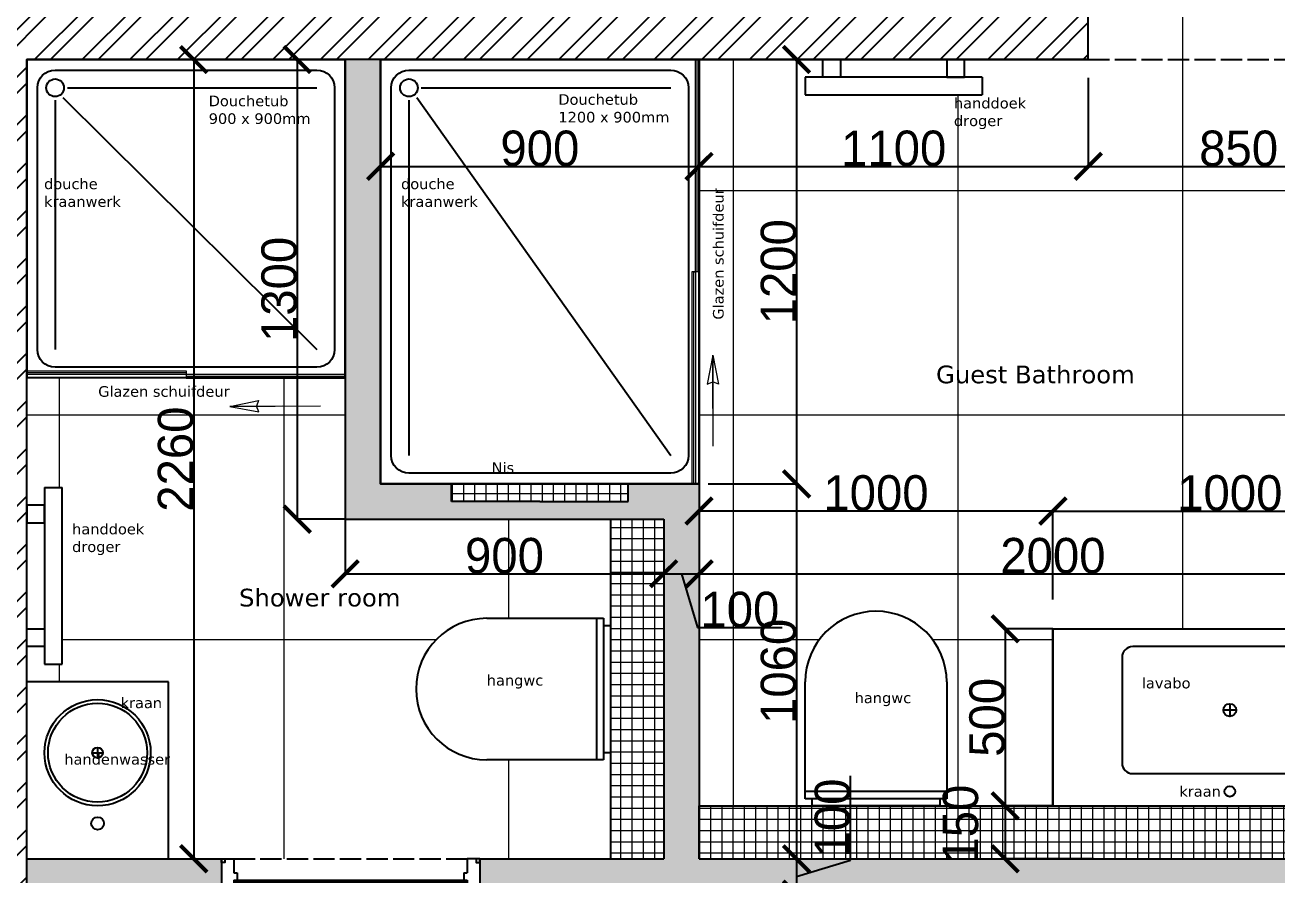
# Model space of a CAD drawing. Header units: millimetres. Extents: x -153917 to -31303, y -39726 to 31262.
# Drawn here: x -67407 to -63869, y -2570 to -167 of the extents above; entities that cross this region are included whole.
import ezdxf

# ---------------------------------------------------------------- set-up
doc = ezdxf.new("R2010")
doc.units = ezdxf.units.MM
doc.header["$LTSCALE"] = 5
doc.linetypes.add('ACAD_ISO02W100', pattern=[15, 12, -3])
for name, color, linetype in [('Bemating', 1, 'Continuous'), ('chauffage', 5, 'Continuous'), ('Deuren', 8, 'Continuous'), ('invulling muren', 252, 'Continuous'), ('Meubel', 8, 'Continuous'), ('muren', 7, 'Continuous'), ('Sanitair', 8, 'Continuous'), ('Tekst', 7, 'Continuous')]:
    doc.layers.add(name, color=color, linetype=linetype)
doc.layers.add('tegel', color=7, linetype='Continuous', lineweight=0, true_color=0xcbcac8)
doc.layers.add('verre', color=4, linetype='Continuous', lineweight=0)
doc.styles.add('Geneva', font='')
doc.styles.get('Geneva').set_extended_font_data('Geneva')
doc.dimstyles.new('ISO-25', dxfattribs={"dimtxt": 100, "dimasz": 25, "dimexe": 1.25, "dimexo": 0.625, "dimtad": 1, "dimtxsty": 'Standard', "dimblk": 'ARCHTICK', "dimcen": 2.5, "dimse1": 1, "dimse2": 1, "dimadec": 0, "dimazin": 0, "dimtfac": 1, "dimtmove": 0, "dimatfit": 3, "dimfxl": 1, "dimarcsym": 0})

# ---------------------------------------------------------------- blocks, each defined once
blk = doc.blocks.new('_ArchTick')
at = {"color": 0, "linetype": 'ByBlock', "const_width": 0.15}
blk.add_lwpolyline([(-0.5, -0.5), (0.5, 0.5)], dxfattribs=at)
blk = doc.blocks.new('*D524')
at = {"layer": 'Bemating', "color": 0, "lineweight": -2, "transparency": 16777216}
for p, q in [((-80401.8, -10738.3), (-80401.8, -10989.5)), ((-63201.8, -10738.3), (-63201.8, -10989.5)), ((-80401.8, -10988.3), (-63201.8, -10988.3))]:
    blk.add_line(p, q, dxfattribs=at)
at = {"layer": 'Defpoints', "color": 0, "transparency": 16777216}
for p in [(-80401.8, 501.3), (-63201.8, -2778.7), (-63201.8, -10988.3)]:
    blk.add_point(p, dxfattribs=at)
at = {"layer": 'Bemating', "color": 0, "lineweight": -2, "transparency": 16777216, "xscale": 75, "yscale": 75, "zscale": 75, "rotation": 180}
blk.add_blockref('_ArchTick', (-80401.8, -10988.3), dxfattribs=at)
at = {"layer": 'Bemating', "color": 0, "lineweight": -2, "transparency": 16777216, "xscale": 75, "yscale": 75, "zscale": 75}
blk.add_blockref('_ArchTick', (-63201.8, -10988.3), dxfattribs=at)
at = {"layer": 'Bemating', "color": 0, "transparency": 16777216, "insert": (-71801.8, -10937.6), "char_height": 100, "attachment_point": 5, "style": 'Geneva'}
blk.add_mtext('17200', dxfattribs=at)
blk = doc.blocks.new('*D513')
at = {"layer": 'Bemating', "color": 0, "lineweight": -2, "transparency": 16777216}
for p, q in [((-62033.2, 5135.3), (-61781.9, 5135.3)), ((-61783.2, 5135.3), (-61783.2, -9864.7)), ((-62033.2, -9864.7), (-61781.9, -9864.7))]:
    blk.add_line(p, q, dxfattribs=at)
at = {"layer": 'Defpoints', "color": 0, "transparency": 16777216}
for p in [(-63201.8, 5135.3), (-67401.8, -9864.7), (-61783.2, -9864.7)]:
    blk.add_point(p, dxfattribs=at)
at = {"layer": 'Bemating', "color": 0, "lineweight": -2, "transparency": 16777216, "xscale": 75, "yscale": 75, "zscale": 75}
for p, rotation in [((-61783.2, 5135.3), 90), ((-61783.2, -9864.7), 270)]:
    blk.add_blockref('_ArchTick', p, dxfattribs=dict(at, rotation=rotation))
at = {"layer": 'Bemating', "color": 0, "transparency": 16777216, "insert": (-61833.8, -2364.7), "char_height": 100, "attachment_point": 5, "rotation": 90, "style": 'Geneva'}
blk.add_mtext('15000', dxfattribs=at)
blk = doc.blocks.new('Deur 73cm')
at = {"layer": 'Deuren'}
for p, q in [((0, 0), (35, 0)), ((0, 0), (0, -100)), ((35, 0), (35, -40)), ((730, 0), (695, 0)), ((695, 0), (695, -40)), ((730, 0), (730, -100)), ((35, -40), (45, -40)), ((35, -60), (35, -100)), ((35, -60), (695, -60)), ((75, -65), (35, -95)), ((35, -65), (75, -95)), ((35, -65), (695, -65)), ((45, -40), (45, -60)), ((75, -65), (75, -95)), ((655, -65), (655, -95)), ((695, -65), (655, -95)), ((655, -65), (695, -95)), ((655, -65), (655, -95)), ((685, -40), (695, -40)), ((685, -40), (685, -60)), ((695, -60), (695, -100)), ((0, -100), (35, -100)), ((35, -95), (695, -95)), ((35, -100), (695, -100)), ((695, -100), (730, -100))]:
    blk.add_line(p, q, dxfattribs=at)
for points in [[(0, 0), (10, 0), (10, -10), (0, -10)], [(730, 0), (720, 0), (720, -10), (730, -10)], [(0, -100), (10, -100), (10, -90), (0, -90)], [(730, -100), (720, -100), (720, -90), (730, -90)]]:
    blk.add_lwpolyline(points, close=True, dxfattribs=at)
blk = doc.blocks.new('*D611')
at = {"layer": 'Bemating', "color": 0, "lineweight": -2, "transparency": 16777216}
for p, q in [((-66401.8, -316.9), (-66401.8, -568.1)), ((-65501.8, -316.9), (-65501.8, -568.1)), ((-66401.8, -566.9), (-65501.8, -566.9))]:
    blk.add_line(p, q, dxfattribs=at)
at = {"layer": 'Defpoints', "color": 0, "transparency": 16777216}
for p in [(-66401.8, -264.7), (-65501.8, -264.7), (-65501.8, -566.9)]:
    blk.add_point(p, dxfattribs=at)
at = {"layer": 'Bemating', "color": 0, "lineweight": -2, "transparency": 16777216, "xscale": 75, "yscale": 75, "zscale": 75, "rotation": 180}
blk.add_blockref('_ArchTick', (-66401.8, -566.9), dxfattribs=at)
at = {"layer": 'Bemating', "color": 0, "lineweight": -2, "transparency": 16777216, "xscale": 75, "yscale": 75, "zscale": 75}
blk.add_blockref('_ArchTick', (-65501.8, -566.9), dxfattribs=at)
at = {"layer": 'Bemating', "color": 0, "transparency": 16777216, "insert": (-65951.8, -516.3), "char_height": 100, "attachment_point": 5, "style": 'Geneva'}
blk.add_mtext('900', dxfattribs=at)
blk = doc.blocks.new('*D612')
at = {"layer": 'Bemating', "color": 0, "lineweight": -2, "transparency": 16777216}
for p, q in [((-65501.8, -316.9), (-65501.8, -568.1)), ((-64401.8, -316.9), (-64401.8, -568.1)), ((-65501.8, -566.9), (-64401.8, -566.9))]:
    blk.add_line(p, q, dxfattribs=at)
at = {"layer": 'Defpoints', "color": 0, "transparency": 16777216}
for p in [(-65501.8, -264.7), (-64401.8, -264.7), (-64401.8, -566.9)]:
    blk.add_point(p, dxfattribs=at)
at = {"layer": 'Bemating', "color": 0, "lineweight": -2, "transparency": 16777216, "xscale": 75, "yscale": 75, "zscale": 75, "rotation": 180}
blk.add_blockref('_ArchTick', (-65501.8, -566.9), dxfattribs=at)
at = {"layer": 'Bemating', "color": 0, "lineweight": -2, "transparency": 16777216, "xscale": 75, "yscale": 75, "zscale": 75}
blk.add_blockref('_ArchTick', (-64401.8, -566.9), dxfattribs=at)
at = {"layer": 'Bemating', "color": 0, "transparency": 16777216, "insert": (-64951.8, -516.3), "char_height": 100, "attachment_point": 5, "style": 'Geneva'}
blk.add_mtext('1100', dxfattribs=at)
blk = doc.blocks.new('*D613')
at = {"layer": 'Bemating', "color": 0, "lineweight": -2, "transparency": 16777216}
for p, q in [((-64401.8, -316.9), (-64401.8, -568.1)), ((-63551.8, -316.9), (-63551.8, -568.1)), ((-64401.8, -566.9), (-63551.8, -566.9))]:
    blk.add_line(p, q, dxfattribs=at)
at = {"layer": 'Defpoints', "color": 0, "transparency": 16777216}
for p in [(-64401.8, -264.7), (-63551.8, -264.7), (-63551.8, -566.9)]:
    blk.add_point(p, dxfattribs=at)
at = {"layer": 'Bemating', "color": 0, "lineweight": -2, "transparency": 16777216, "xscale": 75, "yscale": 75, "zscale": 75, "rotation": 180}
blk.add_blockref('_ArchTick', (-64401.8, -566.9), dxfattribs=at)
at = {"layer": 'Bemating', "color": 0, "lineweight": -2, "transparency": 16777216, "xscale": 75, "yscale": 75, "zscale": 75}
blk.add_blockref('_ArchTick', (-63551.8, -566.9), dxfattribs=at)
at = {"layer": 'Bemating', "color": 0, "transparency": 16777216, "insert": (-63976.8, -516.3), "char_height": 100, "attachment_point": 5, "style": 'Geneva'}
blk.add_mtext('850', dxfattribs=at)
blk = doc.blocks.new('*D615')
at = {"layer": 'Bemating', "color": 0, "lineweight": -2, "transparency": 16777216}
for p, q in [((-65476.2, -264.7), (-65224.9, -264.7)), ((-65226.2, -264.7), (-65226.2, -1464.7)), ((-65476.2, -1464.7), (-65224.9, -1464.7))]:
    blk.add_line(p, q, dxfattribs=at)
at = {"layer": 'Defpoints', "color": 0, "transparency": 16777216}
for p in [(-65511.8, -264.7), (-65501.8, -1464.7), (-65226.2, -1464.7)]:
    blk.add_point(p, dxfattribs=at)
at = {"layer": 'Bemating', "color": 0, "lineweight": -2, "transparency": 16777216, "xscale": 75, "yscale": 75, "zscale": 75}
for p, rotation in [((-65226.2, -264.7), 90), ((-65226.2, -1464.7), 270)]:
    blk.add_blockref('_ArchTick', p, dxfattribs=dict(at, rotation=rotation))
at = {"layer": 'Bemating', "color": 0, "transparency": 16777216, "insert": (-65276.8, -864.7), "char_height": 100, "attachment_point": 5, "rotation": 90, "style": 'Geneva'}
blk.add_mtext('1200', dxfattribs=at)
blk = doc.blocks.new('*D616')
at = {"layer": 'Bemating', "color": 0, "lineweight": -2, "transparency": 16777216}
for p, q in [((-65476.2, -1464.7), (-65224.9, -1464.7)), ((-65226.2, -1464.7), (-65226.2, -2524.7)), ((-65476.2, -2524.7), (-65224.9, -2524.7))]:
    blk.add_line(p, q, dxfattribs=at)
at = {"layer": 'Defpoints', "color": 0, "transparency": 16777216}
for p in [(-65501.8, -1464.7), (-65501.8, -2524.7), (-65226.2, -2524.7)]:
    blk.add_point(p, dxfattribs=at)
at = {"layer": 'Bemating', "color": 0, "lineweight": -2, "transparency": 16777216, "xscale": 75, "yscale": 75, "zscale": 75}
for p, rotation in [((-65226.2, -1464.7), 90), ((-65226.2, -2524.7), 270)]:
    blk.add_blockref('_ArchTick', p, dxfattribs=dict(at, rotation=rotation))
at = {"layer": 'Bemating', "color": 0, "transparency": 16777216, "insert": (-65276.8, -1994.7), "char_height": 100, "attachment_point": 5, "rotation": 90, "style": 'Geneva'}
blk.add_mtext('1060', dxfattribs=at)
blk = doc.blocks.new('*D617')
at = {"layer": 'Bemating', "color": 0, "lineweight": -2, "transparency": 16777216}
for p, q in [((-65074, -2529), (-65074, -2289.7)), ((-65476.2, -2524.7), (-65224.9, -2524.7)), ((-65226.2, -2524.7), (-65226.2, -2624.7)), ((-65226.2, -2574.7), (-65074, -2529)), ((-65476.2, -2624.7), (-65224.9, -2624.7))]:
    blk.add_line(p, q, dxfattribs=at)
at = {"layer": 'Defpoints', "color": 0, "transparency": 16777216}
for p in [(-65501.8, -2524.7), (-66121.8, -2624.7), (-65226.2, -2624.7)]:
    blk.add_point(p, dxfattribs=at)
at = {"layer": 'Bemating', "color": 0, "lineweight": -2, "transparency": 16777216, "xscale": 75, "yscale": 75, "zscale": 75}
for p, rotation in [((-65226.2, -2524.7), 90), ((-65226.2, -2624.7), 270)]:
    blk.add_blockref('_ArchTick', p, dxfattribs=dict(at, rotation=rotation))
at = {"layer": 'Bemating', "color": 0, "transparency": 16777216, "insert": (-65124.6, -2409.4), "char_height": 100, "attachment_point": 5, "rotation": 90, "style": 'Geneva'}
blk.add_mtext('100', dxfattribs=at)
blk = doc.blocks.new('*D622')
at = {"layer": 'Bemating', "color": 0, "lineweight": -2, "transparency": 16777216}
for p, q in [((-66502.4, -264.7), (-66638.8, -264.7)), ((-66637.6, -264.7), (-66637.6, -1564.7)), ((-66502.4, -1564.7), (-66638.8, -1564.7))]:
    blk.add_line(p, q, dxfattribs=at)
at = {"layer": 'Defpoints', "color": 0, "transparency": 16777216}
for p in [(-66501.8, -264.7), (-66637.6, -1564.7), (-66501.8, -1564.7)]:
    blk.add_point(p, dxfattribs=at)
at = {"layer": 'Bemating', "color": 0, "lineweight": -2, "transparency": 16777216, "xscale": 75, "yscale": 75, "zscale": 75}
for p, rotation in [((-66637.6, -264.7), 90), ((-66637.6, -1564.7), 270)]:
    blk.add_blockref('_ArchTick', p, dxfattribs=dict(at, rotation=rotation))
at = {"layer": 'Bemating', "color": 0, "transparency": 16777216, "insert": (-66688.2, -914.7), "char_height": 100, "attachment_point": 5, "rotation": 90, "style": 'Geneva'}
blk.add_mtext('1300', dxfattribs=at)
blk = doc.blocks.new('*D623')
at = {"layer": 'Bemating', "color": 0, "lineweight": -2, "transparency": 16777216}
for p, q in [((-66501.8, -1565.3), (-66501.8, -1720)), ((-65601.8, -1565.3), (-65601.8, -1720)), ((-66501.8, -1718.8), (-65601.8, -1718.8))]:
    blk.add_line(p, q, dxfattribs=at)
at = {"layer": 'Defpoints', "color": 0, "transparency": 16777216}
for p in [(-66501.8, -1564.7), (-65601.8, -1564.7), (-65601.8, -1718.8)]:
    blk.add_point(p, dxfattribs=at)
at = {"layer": 'Bemating', "color": 0, "lineweight": -2, "transparency": 16777216, "xscale": 75, "yscale": 75, "zscale": 75, "rotation": 180}
blk.add_blockref('_ArchTick', (-66501.8, -1718.8), dxfattribs=at)
at = {"layer": 'Bemating', "color": 0, "lineweight": -2, "transparency": 16777216, "xscale": 75, "yscale": 75, "zscale": 75}
blk.add_blockref('_ArchTick', (-65601.8, -1718.8), dxfattribs=at)
at = {"layer": 'Bemating', "color": 0, "transparency": 16777216, "insert": (-66051.8, -1668.1), "char_height": 100, "attachment_point": 5, "style": 'Geneva'}
blk.add_mtext('900', dxfattribs=at)
blk = doc.blocks.new('*D624')
at = {"layer": 'Bemating', "color": 0, "lineweight": -2, "transparency": 16777216}
for p, q in [((-65501.8, -1468.8), (-65501.8, -1720)), ((-65601.8, -1565.3), (-65601.8, -1720)), ((-65601.8, -1718.8), (-65501.8, -1718.8)), ((-65551.8, -1718.8), (-65506.2, -1870.9)), ((-65506.2, -1870.9), (-65266.8, -1870.9))]:
    blk.add_line(p, q, dxfattribs=at)
at = {"layer": 'Defpoints', "color": 0, "transparency": 16777216}
for p in [(-65501.8, -1464.7), (-65601.8, -1564.7), (-65501.8, -1718.8)]:
    blk.add_point(p, dxfattribs=at)
at = {"layer": 'Bemating', "color": 0, "lineweight": -2, "transparency": 16777216, "xscale": 75, "yscale": 75, "zscale": 75, "rotation": 180}
blk.add_blockref('_ArchTick', (-65601.8, -1718.8), dxfattribs=at)
at = {"layer": 'Bemating', "color": 0, "lineweight": -2, "transparency": 16777216, "xscale": 75, "yscale": 75, "zscale": 75}
blk.add_blockref('_ArchTick', (-65501.8, -1718.8), dxfattribs=at)
at = {"layer": 'Bemating', "color": 0, "transparency": 16777216, "insert": (-65386.5, -1820.3), "char_height": 100, "attachment_point": 5, "style": 'Geneva'}
blk.add_mtext('100', dxfattribs=at)
blk = doc.blocks.new('*D625')
at = {"layer": 'Bemating', "color": 0, "lineweight": -2, "transparency": 16777216}
for p, q in [((-65501.8, -1468.8), (-65501.8, -1720)), ((-65501.8, -1718.8), (-63501.8, -1718.8)), ((-63501.8, -1874.1), (-63501.8, -1717.5))]:
    blk.add_line(p, q, dxfattribs=at)
at = {"layer": 'Defpoints', "color": 0, "transparency": 16777216}
for p in [(-65501.8, -1464.7), (-63501.8, -1718.8), (-63501.8, -1874.7)]:
    blk.add_point(p, dxfattribs=at)
at = {"layer": 'Bemating', "color": 0, "lineweight": -2, "transparency": 16777216, "xscale": 75, "yscale": 75, "zscale": 75, "rotation": 180}
blk.add_blockref('_ArchTick', (-65501.8, -1718.8), dxfattribs=at)
at = {"layer": 'Bemating', "color": 0, "lineweight": -2, "transparency": 16777216, "xscale": 75, "yscale": 75, "zscale": 75}
blk.add_blockref('_ArchTick', (-63501.8, -1718.8), dxfattribs=at)
at = {"layer": 'Bemating', "color": 0, "transparency": 16777216, "insert": (-64501.8, -1668.1), "char_height": 100, "attachment_point": 5, "style": 'Geneva'}
blk.add_mtext('2000', dxfattribs=at)
blk = doc.blocks.new('*D626')
at = {"layer": 'Bemating', "color": 0, "lineweight": -2, "transparency": 16777216}
for p, q in [((-64501.8, -1791.4), (-64501.8, -1540.1)), ((-64501.8, -1541.4), (-63501.8, -1541.4)), ((-63501.8, -1791.4), (-63501.8, -1540.1))]:
    blk.add_line(p, q, dxfattribs=at)
at = {"layer": 'Defpoints', "color": 0, "transparency": 16777216}
for p in [(-63501.8, -1541.4), (-64501.8, -1874.7), (-63501.8, -1874.7)]:
    blk.add_point(p, dxfattribs=at)
at = {"layer": 'Bemating', "color": 0, "lineweight": -2, "transparency": 16777216, "xscale": 75, "yscale": 75, "zscale": 75, "rotation": 180}
blk.add_blockref('_ArchTick', (-64501.8, -1541.4), dxfattribs=at)
at = {"layer": 'Bemating', "color": 0, "lineweight": -2, "transparency": 16777216, "xscale": 75, "yscale": 75, "zscale": 75}
blk.add_blockref('_ArchTick', (-63501.8, -1541.4), dxfattribs=at)
at = {"layer": 'Bemating', "color": 0, "transparency": 16777216, "insert": (-64001.8, -1490.7), "char_height": 100, "attachment_point": 5, "style": 'Geneva'}
blk.add_mtext('1000', dxfattribs=at)
blk = doc.blocks.new('*D627')
at = {"layer": 'Bemating', "color": 0, "lineweight": -2, "transparency": 16777216}
for p, q in [((-65501.8, -1465.3), (-65501.8, -1542.6)), ((-64501.8, -1541.4), (-65501.8, -1541.4)), ((-64501.8, -1791.4), (-64501.8, -1540.1))]:
    blk.add_line(p, q, dxfattribs=at)
at = {"layer": 'Defpoints', "color": 0, "transparency": 16777216}
for p in [(-65501.8, -1464.7), (-65501.8, -1541.4), (-64501.8, -1874.7)]:
    blk.add_point(p, dxfattribs=at)
at = {"layer": 'Bemating', "color": 0, "lineweight": -2, "transparency": 16777216, "xscale": 75, "yscale": 75, "zscale": 75, "rotation": 180}
blk.add_blockref('_ArchTick', (-65501.8, -1541.4), dxfattribs=at)
at = {"layer": 'Bemating', "color": 0, "lineweight": -2, "transparency": 16777216, "xscale": 75, "yscale": 75, "zscale": 75}
blk.add_blockref('_ArchTick', (-64501.8, -1541.4), dxfattribs=at)
at = {"layer": 'Bemating', "color": 0, "transparency": 16777216, "insert": (-65001.8, -1490.7), "char_height": 100, "attachment_point": 5, "style": 'Geneva'}
blk.add_mtext('1000', dxfattribs=at)
blk = doc.blocks.new('*D628')
at = {"layer": 'Bemating', "color": 0, "lineweight": -2, "transparency": 16777216}
for p, q in [((-64502.4, -1874.7), (-64638, -1874.7)), ((-64636.8, -1874.7), (-64636.8, -2374.7)), ((-64502.4, -2374.7), (-64638, -2374.7))]:
    blk.add_line(p, q, dxfattribs=at)
at = {"layer": 'Defpoints', "color": 0, "transparency": 16777216}
for p in [(-64501.8, -1874.7), (-64636.8, -2374.7), (-64501.8, -2374.7)]:
    blk.add_point(p, dxfattribs=at)
at = {"layer": 'Bemating', "color": 0, "lineweight": -2, "transparency": 16777216, "xscale": 75, "yscale": 75, "zscale": 75}
for p, rotation in [((-64636.8, -1874.7), 90), ((-64636.8, -2374.7), 270)]:
    blk.add_blockref('_ArchTick', p, dxfattribs=dict(at, rotation=rotation))
at = {"layer": 'Bemating', "color": 0, "transparency": 16777216, "insert": (-64687.4, -2124.7), "char_height": 100, "attachment_point": 5, "rotation": 90, "style": 'Geneva'}
blk.add_mtext('500', dxfattribs=at)
blk = doc.blocks.new('*D629')
at = {"layer": 'Bemating', "color": 0, "lineweight": -2, "transparency": 16777216}
for p, q in [((-64502.4, -2374.7), (-64638, -2374.7)), ((-64636.8, -2374.7), (-64636.8, -2524.7)), ((-64386.8, -2524.7), (-64638, -2524.7))]:
    blk.add_line(p, q, dxfattribs=at)
at = {"layer": 'Defpoints', "color": 0, "transparency": 16777216}
for p in [(-64501.8, -2374.7), (-64636.8, -2524.7), (-63501.8, -2524.7)]:
    blk.add_point(p, dxfattribs=at)
at = {"layer": 'Bemating', "color": 0, "lineweight": -2, "transparency": 16777216, "xscale": 75, "yscale": 75, "zscale": 75}
for p, rotation in [((-64636.8, -2374.7), 90), ((-64636.8, -2524.7), 270)]:
    blk.add_blockref('_ArchTick', p, dxfattribs=dict(at, rotation=rotation))
at = {"layer": 'Bemating', "color": 0, "transparency": 16777216, "insert": (-64762.4, -2426.6), "char_height": 100, "attachment_point": 5, "rotation": 90, "style": 'Geneva'}
blk.add_mtext('150', dxfattribs=at)
blk = doc.blocks.new('*D630')
at = {"layer": 'Bemating', "color": 0, "lineweight": -2, "transparency": 16777216}
for p, q in [((-67180.2, -264.7), (-66928.9, -264.7)), ((-66930.2, -264.7), (-66930.2, -2524.7)), ((-67180.2, -2524.7), (-66928.9, -2524.7))]:
    blk.add_line(p, q, dxfattribs=at)
at = {"layer": 'Defpoints', "color": 0, "transparency": 16777216}
for p in [(-67401.8, -264.7), (-67401.8, -2524.7), (-66930.2, -2524.7)]:
    blk.add_point(p, dxfattribs=at)
at = {"layer": 'Bemating', "color": 0, "lineweight": -2, "transparency": 16777216, "xscale": 75, "yscale": 75, "zscale": 75}
for p, rotation in [((-66930.2, -264.7), 90), ((-66930.2, -2524.7), 270)]:
    blk.add_blockref('_ArchTick', p, dxfattribs=dict(at, rotation=rotation))
at = {"layer": 'Bemating', "color": 0, "transparency": 16777216, "insert": (-66980.8, -1394.7), "char_height": 100, "attachment_point": 5, "rotation": 90, "style": 'Geneva'}
blk.add_mtext('2260', dxfattribs=at)

msp = doc.modelspace()

# ---------------------------------------------------------------- hatches: boundary and pattern name
at = {"layer": 'invulling muren'}
h = msp.add_hatch(dxfattribs=at)
h.set_pattern_fill('ANSI32', color=256, scale=10)
h.set_pattern_definition([(45, (1e-11, -23136.5), (-67.35192, 67.35192), []), (45, (44.9, -23136.5), (-67.35192, 67.35192), [])])
h.paths.add_polyline_path([(-66931.814, 4985.315), (-68951.814, 4985.315), (-68951.814, 4365.315), (-68801.814, 4365.315), (-68801.814, 4395.315), (-68801.814, 4835.315), (-66931.814, 4835.315)])
h.paths.add_polyline_path([(-63351.814, 4985.315), (-65371.814, 4985.315), (-65371.814, 4835.315), (-63501.814, 4835.315), (-63501.814, 4172.815), (-63501.814, 2865.315), (-63351.814, 2865.315), (-63351.814, 4172.815)])
h.paths.add_polyline_path([(-68801.814, 2905.315), (-68951.814, 2905.315), (-68951.814, 1785.315), (-69761.814, 1785.315), (-69761.814, 1635.315), (-69731.814, 1635.315), (-69011.814, 1635.315), (-68897.75, 1521.252), (-68890.679, 1528.323), (-68791.684, 1627.318), (-68801.814, 1637.447)])
h.paths.add_polyline_path([(-71421.814, 1785.315), (-72761.814, 1785.315), (-72761.814, 1635.315), (-72731.814, 1635.315), (-72371.814, 1635.315), (-71421.814, 1635.315)])
h.paths.add_polyline_path([(-74221.814, 1785.315), (-75941.814, 1785.315), (-75941.814, 1845.315), (-76091.814, 1845.315), (-76091.814, 1635.315), (-75301.814, 1635.315), (-75301.814, 385.315), (-75301.814, -64.685), (-75301.814, -564.685), (-75301.814, -964.685), (-75751.814, -964.685), (-75751.814, -1414.685), (-75301.814, -1414.685), (-75301.814, -1464.685), (-75291.814, -1464.685), (-75151.814, -1464.685), (-75151.814, -664.685), (-75151.814, 1635.315), (-74221.814, 1635.315)])
h.paths.add_polyline_path([(-75301.814, -1164.685), (-75301.814, -1314.685), (-75651.814, -1314.685), (-75651.814, -1164.685)], flags=16)
h.paths.add_polyline_path([(-75315.634, -1235.416, -1), (-75415.634, -1235.416, -1)], flags=0)
h.paths.add_polyline_path([(-75443.869, -1235.416, -1), (-75543.869, -1235.416, -1)], flags=0)
h.paths.add_polyline_path([(-79311.814, 1845.315), (-79461.814, 1845.315), (-79461.814, 1785.315), (-80251.814, 1785.315), (-80251.814, 651.315), (-80251.814, -434.685), (-80101.814, -434.685), (-80101.814, -404.685), (-80101.814, 651.315), (-80101.814, 1635.315), (-79311.814, 1635.315)])
h.paths.add_polyline_path([(-80101.814, -1524.685), (-80101.814, -1494.685), (-80251.814, -1494.685), (-80251.814, -3644.685), (-80101.814, -3644.685), (-80101.814, -2464.685)])
h.paths.add_polyline_path([(-80101.814, -4704.685), (-80251.814, -4704.685), (-80251.814, -6914.685), (-79331.814, -6914.685), (-79331.814, -6764.685), (-79361.814, -6764.685), (-80101.814, -6764.685), (-80101.814, -5676.685)])
h.paths.add_polyline_path([(-77231.814, -6764.685), (-77871.814, -6764.685), (-77871.814, -6914.685), (-77231.814, -6914.685)])
h.paths.add_polyline_path([(-73831.814, -6764.685), (-74101.814, -6764.685), (-75151.814, -6764.685), (-75151.814, -6514.685), (-75161.814, -6514.685), (-75301.814, -6514.685), (-75301.814, -6764.685), (-75771.814, -6764.685), (-75771.814, -6914.685), (-73831.814, -6914.685)])
h.paths.add_polyline_path([(-75151.814, -2314.685), (-75161.814, -2314.685), (-75301.814, -2314.685), (-75301.814, -3064.685), (-75301.814, -3164.685), (-75301.814, -4764.685), (-75291.814, -4764.685), (-75151.814, -4764.685), (-75151.814, -3214.685), (-72251.814, -3214.685), (-71561.814, -3214.685), (-71432.334, -3344.164), (-71425.263, -3337.093), (-71326.268, -3238.098), (-71499.682, -3064.685), (-75151.814, -3064.685)])
h.paths.add_polyline_path([(-70551.814, -4014.685), (-70501.814, -4014.685), (-70501.814, -4004.685), (-70501.814, -3864.685), (-70699.682, -3864.685), (-70725.227, -3839.139), (-70732.298, -3846.21), (-70831.293, -3945.205), (-70701.814, -4074.685), (-70701.814, -5164.685), (-70751.814, -5164.685), (-70751.814, -5264.685), (-70701.814, -5264.685), (-70701.814, -6764.685), (-71701.814, -6764.685), (-71701.814, -5264.685), (-71601.814, -5264.685), (-71601.814, -5164.685), (-71801.814, -5164.685), (-71801.814, -6764.685), (-71971.814, -6764.685), (-71971.814, -6914.685), (-71411.814, -6914.685), (-71351.814, -6914.685), (-71351.814, -9714.685), (-70031.814, -9714.685), (-70031.814, -9564.685), (-70061.814, -9564.685), (-71201.814, -9564.685), (-71201.814, -6914.685), (-70551.814, -6914.685)])
h.paths.add_polyline_path([(-67401.814, -5676.685), (-67401.814, -5614.685), (-67411.814, -5614.685), (-67701.814, -5614.685), (-67701.814, -9564.685), (-68571.814, -9564.685), (-68571.814, -9714.685), (-67551.814, -9714.685), (-67551.814, -6414.685), (-67491.814, -6414.685), (-66991.814, -6414.685), (-66991.814, -6264.685), (-67401.814, -6264.685)])
h.paths.add_polyline_path([(-63351.814, -5602.185), (-63351.814, -1794.685), (-63501.814, -1794.685), (-63501.814, -1824.685), (-63501.814, -2624.685), (-63501.814, -2928.685), (-63501.814, -5614.685), (-63501.814, -6264.685), (-63811.814, -6264.685), (-63811.814, -6414.685), (-63351.814, -6414.685)])
h.paths.add_polyline_path([(-63551.814, -114.685), (-63551.814, -264.685), (-63501.814, -264.685), (-63501.814, -734.685), (-63351.814, -734.685), (-63351.814, 1905.315), (-63501.814, 1905.315), (-63501.814, 1635.315), (-63501.814, 651.315), (-63501.814, -114.685)])
h.paths.add_polyline_path([(-64401.814, -264.685), (-64401.814, -114.685), (-67551.814, -114.685), (-67551.814, 387.447), (-67709.811, 545.445), (-67716.882, 538.374), (-67815.877, 439.379), (-67701.814, 325.315), (-67701.814, -3864.685), (-69651.814, -3864.685), (-69651.814, -3874.685), (-69651.814, -4014.685), (-67701.814, -4014.685), (-67701.814, -4764.685), (-67691.814, -4764.685), (-67401.814, -4764.685), (-67401.814, -264.685)])
h = msp.add_hatch(dxfattribs=at)
h.set_pattern_fill('ANSI36', color=1, scale=10)
h.paths.add_polyline_path([(-66851.814, -2524.685), (-67401.814, -2524.685), (-67401.814, -2624.685), (-66851.814, -2624.685), (-66851.814, -2614.685)])
h.paths.add_polyline_path([(-65701.814, -1464.685), (-65701.814, -1514.685), (-66201.814, -1514.685), (-66201.814, -1464.685), (-66401.814, -1464.685), (-66401.814, -264.685), (-66501.814, -264.685), (-66501.814, -1164.685), (-66501.814, -1564.685), (-65601.814, -1564.685), (-65601.814, -2524.685), (-66121.814, -2524.685), (-66121.814, -2534.685), (-66121.814, -2624.685), (-63501.814, -2624.685), (-63501.814, -2524.685), (-65501.814, -2524.685), (-65501.814, -2374.685), (-65501.814, -1464.685)])
at = {"layer": 'tegel'}
h = msp.add_hatch(dxfattribs=at)
h.set_pattern_fill('NET', color=256, scale=200, angle=90)
h.paths.add_polyline_path([(-63551.814, 335.315, -0.41421356), (-63561.814, 345.315), (-64401.814, 345.315), (-64401.814, -114.685), (-63551.814, -114.685)])
h.paths.add_polyline_path([(-63551.814, -114.685), (-64401.814, -114.685), (-64401.814, -264.685), (-63551.814, -264.685)])
h.paths.add_polyline_path([(-63531.814, -734.685), (-63531.814, -704.685), (-63501.814, -704.685), (-63501.814, -264.685), (-63551.814, -264.685), (-64401.814, -264.685), (-64751.814, -264.685), (-64751.814, -314.685), (-64701.814, -314.685), (-64701.814, -364.685), (-65201.814, -364.685), (-65201.814, -314.685), (-65151.814, -314.685), (-65151.814, -264.685), (-65501.814, -264.685), (-65501.814, -864.685), (-65501.814, -1464.685), (-65501.814, -2374.685), (-65181.814, -2374.685), (-65181.814, -2354.685), (-65201.814, -2354.685), (-65201.814, -2024.685, -1), (-64801.814, -2024.685), (-64801.814, -2354.685), (-64821.814, -2354.685), (-64821.814, -2374.685), (-64501.814, -2374.685), (-64501.814, -1874.685), (-63501.814, -1874.685), (-63501.814, -1824.685), (-63531.814, -1824.685)])
h.paths.add_polyline_path([(-65446.503, -1182.481), (-65462.499, -1176.103), (-65478.494, -1182.481), (-65462.499, -1101.103)], flags=16)
h.paths.add_polyline_path([(-66501.814, -1164.685), (-67401.814, -1164.685), (-67401.814, -1524.685), (-67351.814, -1524.685), (-67351.814, -1474.685), (-67301.814, -1474.685), (-67301.814, -1974.685), (-67351.814, -1974.685), (-67351.814, -1924.685), (-67401.814, -1924.685), (-67401.814, -2024.685), (-67001.814, -2024.685), (-67001.814, -2524.685), (-66816.814, -2524.685), (-66156.814, -2524.685), (-66121.814, -2524.685), (-65751.814, -2524.685), (-65751.814, -2224.685), (-65771.814, -2224.685), (-65771.814, -2244.685), (-66101.814, -2244.685, -1), (-66101.814, -1844.685), (-65771.814, -1844.685), (-65771.814, -1864.685), (-65751.814, -1864.685), (-65751.814, -1564.685), (-66501.814, -1564.685)])
h.paths.add_polyline_path([(-66827.884, -1245.706), (-66746.65, -1228.997), (-66752.887, -1245.048), (-66746.369, -1260.987)], flags=16)
h.paths.add_polyline_path([(-64801.814, -264.685), (-65101.814, -264.685), (-65101.814, -314.685), (-64801.814, -314.685)], flags=17)
h.paths.add_polyline_path([(-67351.814, -1574.685), (-67401.814, -1574.685), (-67401.814, -1874.685), (-67351.814, -1874.685)], flags=17)
h.paths.add_polyline_path([(-66156.814, -2589.685), (-66176.814, -2604.685), (-66156.814, -2619.685), (-66816.814, -2619.685), (-66796.814, -2604.685), (-66816.814, -2589.685)])
h = msp.add_hatch(dxfattribs=at)
h.set_pattern_fill('NET', color=256, scale=10, angle=90)
h.paths.add_polyline_path([(-65701.814, -1464.685), (-66201.814, -1464.685), (-66201.814, -1514.685), (-65951.814, -1514.685), (-65701.814, -1514.685)])
h = msp.add_hatch(dxfattribs=at)
h.set_pattern_fill('NET', color=256, scale=10, angle=90)
h.paths.add_polyline_path([(-65601.814, -1564.685), (-65751.814, -1564.685), (-65751.814, -2524.685), (-65601.814, -2524.685)])
h = msp.add_hatch(dxfattribs=at)
h.set_pattern_fill('NET', color=256, scale=10, angle=90)
h.paths.add_polyline_path([(-63501.814, -2374.685), (-65501.814, -2374.685), (-65501.814, -2524.685), (-63501.814, -2524.685)])

# ---------------------------------------------------------------- linework, layer by layer
at = {"layer": 'chauffage'}
for p, q in [((-65151.814, -314.685), (-65151.814, -264.685)), ((-65151.814, -264.685), (-65101.814, -264.685)), ((-65101.814, -264.685), (-65101.814, -314.685)), ((-64801.814, -264.685), (-64801.814, -314.685)), ((-64751.814, -264.685), (-64801.814, -264.685)), ((-64751.814, -314.685), (-64751.814, -264.685)), ((-65201.814, -314.685), (-65201.814, -364.685)), ((-64701.814, -314.685), (-65201.814, -314.685)), ((-65101.814, -314.685), (-65151.814, -314.685)), ((-64801.814, -314.685), (-64751.814, -314.685)), ((-64701.814, -314.685), (-64701.814, -364.685)), ((-65201.814, -364.685), (-64701.814, -364.685)), ((-67351.814, -1474.685), (-67301.814, -1474.685)), ((-67351.814, -1474.685), (-67351.814, -1974.685)), ((-67301.814, -1974.685), (-67301.814, -1474.685)), ((-67351.814, -1524.685), (-67401.814, -1524.685)), ((-67401.814, -1524.685), (-67401.814, -1574.685)), ((-67351.814, -1574.685), (-67351.814, -1524.685)), ((-67401.814, -1574.685), (-67351.814, -1574.685)), ((-67401.814, -1874.685), (-67351.814, -1874.685)), ((-67401.814, -1924.685), (-67401.814, -1874.685)), ((-67351.814, -1874.685), (-67351.814, -1924.685)), ((-67351.814, -1924.685), (-67401.814, -1924.685)), ((-67351.814, -1974.685), (-67301.814, -1974.685))]:
    msp.add_line(p, q, dxfattribs=at)
at = {"layer": 'Deuren', "linetype": 'ACAD_ISO02W100'}
for p, q in [((-64401.814, -264.685), (-63551.814, -264.685)), ((-66816.814, -2524.685), (-66156.814, -2524.685))]:
    msp.add_line(p, q, dxfattribs=at)
at = {"layer": 'Meubel'}
for p, q in [((-65501.814, -1464.685), (-65501.814, -264.685)), ((-65501.814, -264.685), (-64401.814, -264.685)), ((-65101.814, -264.685), (-64801.814, -264.685)), ((-67286.814, -344.685), (-66581.814, -344.685)), ((-66286.814, -344.685), (-65581.814, -344.685)), ((-67321.814, -379.685), (-67321.814, -1084.685)), ((-67299.822, -371.913), (-66581.814, -1084.685)), ((-66321.814, -379.685), (-66321.814, -1384.685)), ((-66299.822, -371.913), (-65581.814, -1384.685)), ((-66501.814, -1164.685), (-67401.814, -1164.685)), ((-67401.814, -1874.685), (-67401.814, -1574.685)), ((-64501.814, -1874.685), (-64501.814, -2374.685)), ((-64501.814, -2374.685), (-64501.814, -1874.685)), ((-64501.814, -1874.685), (-63501.814, -1874.685)), ((-67001.814, -2024.685), (-67401.814, -2024.685)), ((-67001.814, -2524.685), (-67001.814, -2024.685)), ((-64001.814, -2086.185), (-64001.814, -2122.185)), ((-63983.814, -2104.185), (-64019.814, -2104.185)), ((-67216.814, -2224.685), (-67186.814, -2224.685)), ((-67201.814, -2209.685), (-67201.814, -2239.685)), ((-67401.814, -2524.685), (-67001.814, -2524.685))]:
    msp.add_line(p, q, dxfattribs=at)
for points in [[(-66951.814, -1164.685), (-66501.814, -1164.685), (-66501.814, -264.685), (-67401.814, -264.685), (-67401.814, -1164.685)], [(-67401.814, -1164.685), (-67401.814, -264.685), (-66501.814, -264.685), (-66501.814, -1164.685), (-66951.814, -1164.685)]]:
    msp.add_lwpolyline(points, dxfattribs=at)
msp.add_lwpolyline([(-66401.814, -264.685), (-65501.814, -264.685), (-65501.814, -1464.685), (-66401.814, -1464.685)], close=True, dxfattribs=at)
for points in [[(-67321.814, -294.685), (-66581.814, -294.685, -0.41421356), (-66531.814, -344.685), (-66531.814, -1084.685, -0.41421356), (-66581.814, -1134.685), (-67321.814, -1134.685, -0.41421356), (-67371.814, -1084.685), (-67371.814, -344.685, -0.41421356)], [(-66321.814, -294.685), (-65581.814, -294.685, -0.41421356), (-65531.814, -344.685), (-65531.814, -1384.685, -0.41421356), (-65581.814, -1434.685), (-66321.814, -1434.685, -0.41421356), (-66371.814, -1384.685), (-66371.814, -344.685, -0.41421356)], [(-63727.314, -1924.685), (-64276.314, -1924.685, 0.41421356), (-64306.314, -1954.685), (-64306.314, -2253.685, 0.41421356), (-64276.314, -2283.685), (-63727.314, -2283.685, 0.41421356), (-63697.314, -2253.685), (-63697.314, -1954.685, 0.41421356)]]:
    msp.add_lwpolyline(points, format="xyb", close=True, dxfattribs=at)
for centre, radius in [((-67321.814, -344.685), 25), ((-66321.814, -344.685), 25), ((-67201.814, -2224.685), 150), ((-67201.814, -2224.685), 140), ((-64001.814, -2104.185), 18), ((-67201.814, -2224.685), 15), ((-64001.814, -2334.185), 15), ((-67201.814, -2424.685), 18)]:
    msp.add_circle(centre, radius, dxfattribs=at)
at = {"layer": 'muren'}
for p, q in [((-64401.814, -264.685), (-64401.814, -114.685)), ((-67401.814, -4764.685), (-67401.814, -264.685)), ((-64401.814, -264.685), (-67401.814, -264.685)), ((-66501.814, -264.685), (-66501.814, -1164.685)), ((-66501.814, -264.685), (-66501.814, -1164.685)), ((-66401.814, -264.685), (-66401.814, -1464.685)), ((-66501.814, -1164.685), (-66501.814, -1564.685)), ((-66401.814, -1464.685), (-65501.814, -1464.685)), ((-66201.814, -1514.685), (-66201.814, -1464.685)), ((-65701.814, -1514.685), (-65701.814, -1464.685)), ((-65501.814, -1464.685), (-65501.814, -2524.685)), ((-65951.814, -1514.685), (-66201.814, -1514.685)), ((-65951.814, -1514.685), (-65701.814, -1514.685)), ((-66501.814, -1564.685), (-65601.814, -1564.685)), ((-65751.814, -1564.685), (-65751.814, -2524.685)), ((-65601.814, -1564.685), (-65601.814, -2524.685)), ((-65501.814, -2524.685), (-65501.814, -2374.685)), ((-65501.814, -2374.685), (-63501.814, -2374.685)), ((-67401.814, -2524.685), (-66816.814, -2524.685)), ((-66121.814, -2524.685), (-65601.814, -2524.685)), ((-65501.814, -2524.685), (-63501.814, -2524.685))]:
    msp.add_line(p, q, dxfattribs=at)
at = {"layer": 'Sanitair'}
for p, q in [((-66101.814, -1844.685), (-65771.814, -1844.685)), ((-65791.814, -1844.685), (-65791.814, -2244.685)), ((-65771.814, -1844.685), (-65771.814, -2244.685)), ((-65771.814, -1864.685), (-65751.814, -1864.685)), ((-65751.814, -1864.685), (-65751.814, -2224.685)), ((-65201.814, -2354.685), (-65201.814, -2024.685)), ((-64801.814, -2024.685), (-64801.814, -2354.685)), ((-65751.814, -2224.685), (-65771.814, -2224.685)), ((-65771.814, -2244.685), (-66101.814, -2244.685)), ((-64801.814, -2334.685), (-65201.814, -2334.685)), ((-64801.814, -2354.685), (-65201.814, -2354.685)), ((-65181.814, -2374.685), (-65181.814, -2354.685)), ((-64821.814, -2354.685), (-64821.814, -2374.685)), ((-64821.814, -2374.685), (-65181.814, -2374.685))]:
    msp.add_line(p, q, dxfattribs=at)
for centre, start, end in [((-65001.814, -2024.685), 0, 180), ((-66101.814, -2044.685), 90, 270)]:
    msp.add_arc(centre, 200, start, end, dxfattribs=at)
at = {"layer": 'verre'}
for p, q in [((-65511.814, -864.685), (-65511.814, -264.685)), ((-65506.814, -864.685), (-65506.814, -264.685)), ((-65501.814, -264.685), (-65501.814, -864.685)), ((-65511.814, -864.685), (-65521.814, -864.685)), ((-65521.814, -864.685), (-65521.814, -1464.685)), ((-65516.814, -1464.685), (-65516.814, -864.685)), ((-65516.814, -864.685), (-65511.814, -864.685)), ((-65501.814, -864.685), (-65511.814, -864.685)), ((-65511.814, -864.685), (-65511.814, -1464.685)), ((-65462.499, -1101.103), (-65478.494, -1182.481)), ((-65462.499, -1251.103), (-65462.499, -1101.103)), ((-65462.499, -1101.103), (-65462.499, -1357.685)), ((-65462.499, -1101.103), (-65446.503, -1182.481)), ((-67401.814, -1144.685), (-66951.814, -1144.685)), ((-67401.814, -1149.685), (-66951.814, -1149.685)), ((-67401.814, -1154.685), (-66501.814, -1154.685)), ((-66951.814, -1144.685), (-66951.814, -1164.685)), ((-66951.814, -1159.685), (-66501.814, -1159.685)), ((-66951.814, -1164.685), (-66501.814, -1164.685)), ((-65478.494, -1182.481), (-65462.499, -1176.103)), ((-65446.503, -1182.481), (-65462.499, -1176.103)), ((-66827.884, -1245.706), (-66746.65, -1228.997)), ((-66746.65, -1228.997), (-66752.887, -1245.048)), ((-66827.884, -1245.706), (-66571.313, -1243.453)), ((-66677.89, -1244.389), (-66827.884, -1245.706)), ((-66827.884, -1245.706), (-66746.369, -1260.987)), ((-66746.369, -1260.987), (-66752.887, -1245.048)), ((-65521.814, -1464.685), (-65516.814, -1464.685)), ((-65511.814, -1464.685), (-65516.814, -1464.685))]:
    msp.add_line(p, q, dxfattribs=at)

# ---------------------------------------------------------------- block references
at = {"layer": 'Meubel'}
msp.add_blockref('Deur 73cm', (-66851.814, -2524.685), dxfattribs=at)

# ---------------------------------------------------------------- texts
at = {"layer": 'Tekst', "color": 5, "char_height": 30, "attachment_point": 1}
for s, insert in [('{\\fVerdana|b0|i0|c0|p34;Douchetub\\P900 x 900mm}', (-66887.733, -366.754)), ('{\\fVerdana|b0|i0|c0|p34;Douchetub\\P1200 x 900mm}', (-65899.561, -362.653)), ('{\\fVerdana|b0|i0|c0|p34;handdoek\\Pdroger}', (-64781.547, -372.961)), ('{\\fVerdana|b0|i0|c0|p34;douche\\Pkraanwerk}', (-67352.972, -601.26)), ('{\\fVerdana|b0|i0|c0|p34;douche\\Pkraanwerk}', (-66344.14, -601.26)), ('{\\fVerdana|b0|i0|c0|p34;Glazen schuifdeur}', (-67200.012, -1188.281)), ('{\\fVerdana|b0|i0|c0|p34;hangwc}', (-66101.814, -2004.812)), ('{\\fVerdana|b0|i0|c0|p34;lavabo}', (-64250.399, -2012.823)), ('{\\fVerdana|b0|i0|c0|p34;kraan}', (-67136.796, -2068.723)), ('{\\fVerdana|b0|i0|c0|p34;hangwc}', (-65062.069, -2054.619)), ('{\\fVerdana|b0|i0|c0|p34;handenwasser}', (-67295.805, -2228.362)), ('{\\fVerdana|b0|i0|c0|p34;kraan}', (-64144.352, -2319.018))]:
    msp.add_mtext_dynamic_manual_height_columns(s, width=513.71165, gutter_width=12.5, heights=[0], dxfattribs=dict(at, insert=insert))
at = {"layer": 'Tekst', "color": 5, "insert": (-65462.452, -1000.21), "char_height": 30, "attachment_point": 1, "rotation": 90}
msp.add_mtext_dynamic_manual_height_columns('{\\fVerdana|b0|i0|c0|p34;Glazen schuifdeur}', width=513.71165, gutter_width=12.5, heights=[0], dxfattribs=at)
at = {"layer": 'Tekst', "char_height": 50, "width": 1582.58803, "attachment_point": 3}
for s, insert in [('{\\fVerdana|b0|i0|c0|p34;Guest Bathroom}', (-64270.438, -1130.113)), ('{\\fVerdana|b0|i0|c0|p34;Shower room}', (-66345.752, -1761.154))]:
    msp.add_mtext(s, dxfattribs=dict(at, insert=insert))
at = {"layer": 'Tekst', "char_height": 30}
for s, insert, attachment_point in [('{\\fVerdana|b0|i0|c0|p34;Nis}', (-66088.029, -1434.685), 7), ('{\\fVerdana|b0|i0|c0|p34;handdoek\\Pdroger}', (-67273.792, -1577.234), 1)]:
    msp.add_mtext_dynamic_manual_height_columns(s, width=513.71165, gutter_width=12.5, heights=[0], dxfattribs=dict(at, insert=insert, attachment_point=attachment_point))

# ---------------------------------------------------------------- dimensions: what is measured, and where the dimension line sits
at = {"layer": 'Bemating'}
for base, p1, p2, override, picture, middle in [((-61783.191, -9864.685), (-63201.814, 5135.315), (-67401.814, -9864.685), {"dimasz": 75, "dimtxsty": 'Geneva', "dimse1": 0, "dimse2": 0, "dimtmove": 1, "dimfxl": 250, "dimfxlon": 1}, '*D513', (-61833.816, -2364.685)), ((-66930.167, -2524.685), (-67401.814, -264.685), (-67401.814, -2524.685), {"dimasz": 75, "dimtxsty": 'Geneva', "dimse1": 0, "dimse2": 0, "dimfxl": 250, "dimfxlon": 1}, '*D630', (-66980.792, -1394.685)), ((-66637.581, -1564.685), (-66501.814, -264.685), (-66501.814, -1564.685), {"dimasz": 75, "dimtxsty": 'Geneva', "dimse1": 0, "dimse2": 0, "dimfxl": 250, "dimfxlon": 1}, '*D622', (-66688.206, -914.685)), ((-65226.189, -1464.685), (-65511.814, -264.685), (-65501.814, -1464.685), {"dimasz": 75, "dimtxsty": 'Geneva', "dimse1": 0, "dimse2": 0, "dimfxl": 250, "dimfxlon": 1}, '*D615', (-65276.814, -864.685)), ((-65226.189, -2524.685), (-65501.814, -1464.685), (-65501.814, -2524.685), {"dimasz": 75, "dimtxsty": 'Geneva', "dimse1": 0, "dimse2": 0, "dimtmove": 1, "dimfxl": 250, "dimfxlon": 1}, '*D616', (-65276.814, -1994.685)), ((-64636.772, -2374.685), (-64501.814, -1874.685), (-64501.814, -2374.685), {"dimasz": 75, "dimtxsty": 'Geneva', "dimse1": 0, "dimse2": 0, "dimfxl": 250, "dimfxlon": 1}, '*D628', (-64687.397, -2124.685)), ((-65226.189, -2624.685), (-65501.814, -2524.685), (-66121.814, -2624.685), {"dimasz": 75, "dimtxsty": 'Geneva', "dimse1": 0, "dimse2": 0, "dimtmove": 1, "dimfxl": 250, "dimfxlon": 1}, '*D617', (-65124.627, -2528.403)), ((-64636.772, -2524.685), (-64501.814, -2374.685), (-63501.814, -2524.685), {"dimasz": 75, "dimtxsty": 'Geneva', "dimse1": 0, "dimse2": 0, "dimtmove": 1, "dimfxl": 250, "dimfxlon": 1}, '*D629', (-64762.397, -2426.56))]:
    dim = msp.add_linear_dim(base=base, p1=p1, p2=p2, angle=90, dimstyle='ISO-25', override=override, dxfattribs=at)
    dim.commit()
    dim.dimension.update_dxf_attribs({"geometry": picture, "text_midpoint": middle})
for base, p1, p2, override, picture, middle in [((-63201.814, -10988.264), (-80401.814, 501.315), (-63201.814, -2778.685), {"dimasz": 75, "dimtxsty": 'Geneva', "dimse1": 0, "dimse2": 0, "dimfxl": 250, "dimfxlon": 1}, '*D524', (-71801.814, -10937.639)), ((-65501.814, -566.875), (-66401.814, -264.685), (-65501.814, -264.685), {"dimasz": 75, "dimtxsty": 'Geneva', "dimse1": 0, "dimse2": 0, "dimfxl": 250, "dimfxlon": 1}, '*D611', (-65951.814, -516.25)), ((-64401.814, -566.875), (-65501.814, -264.685), (-64401.814, -264.685), {"dimasz": 75, "dimtxsty": 'Geneva', "dimse1": 0, "dimse2": 0, "dimtmove": 1, "dimfxl": 250, "dimfxlon": 1}, '*D612', (-64951.814, -516.25)), ((-63551.814, -566.875), (-64401.814, -264.685), (-63551.814, -264.685), {"dimasz": 75, "dimtxsty": 'Geneva', "dimse1": 0, "dimse2": 0, "dimtmove": 1, "dimfxl": 250, "dimfxlon": 1}, '*D613', (-63976.814, -516.25)), ((-65501.814, -1541.358), (-64501.814, -1874.685), (-65501.814, -1464.685), {"dimasz": 75, "dimtxsty": 'Geneva', "dimse1": 0, "dimse2": 0, "dimtmove": 1, "dimfxl": 250, "dimfxlon": 1}, '*D627', (-65001.814, -1490.733)), ((-63501.814, -1541.358), (-64501.814, -1874.685), (-63501.814, -1874.685), {"dimasz": 75, "dimtxsty": 'Geneva', "dimse1": 0, "dimse2": 0, "dimfxl": 250, "dimfxlon": 1}, '*D626', (-64001.814, -1490.733)), ((-65501.814, -1718.75), (-65601.814, -1564.685), (-65501.814, -1464.685), {"dimasz": 75, "dimtxsty": 'Geneva', "dimse1": 0, "dimse2": 0, "dimtmove": 1, "dimfxl": 250, "dimfxlon": 1}, '*D624', (-65505.532, -1820.313)), ((-63501.814, -1718.75), (-65501.814, -1464.685), (-63501.814, -1874.685), {"dimasz": 75, "dimtxsty": 'Geneva', "dimse1": 0, "dimse2": 0, "dimtmove": 1, "dimfxl": 250, "dimfxlon": 1}, '*D625', (-64501.814, -1668.125)), ((-65601.814, -1718.75), (-66501.814, -1564.685), (-65601.814, -1564.685), {"dimasz": 75, "dimtxsty": 'Geneva', "dimse1": 0, "dimse2": 0, "dimfxl": 250, "dimfxlon": 1}, '*D623', (-66051.814, -1668.125))]:
    dim = msp.add_linear_dim(base=base, p1=p1, p2=p2, dimstyle='ISO-25', override=override, dxfattribs=at)
    dim.commit()
    dim.dimension.update_dxf_attribs({"geometry": picture, "text_midpoint": middle})

doc.saveas('drawing.dxf')
